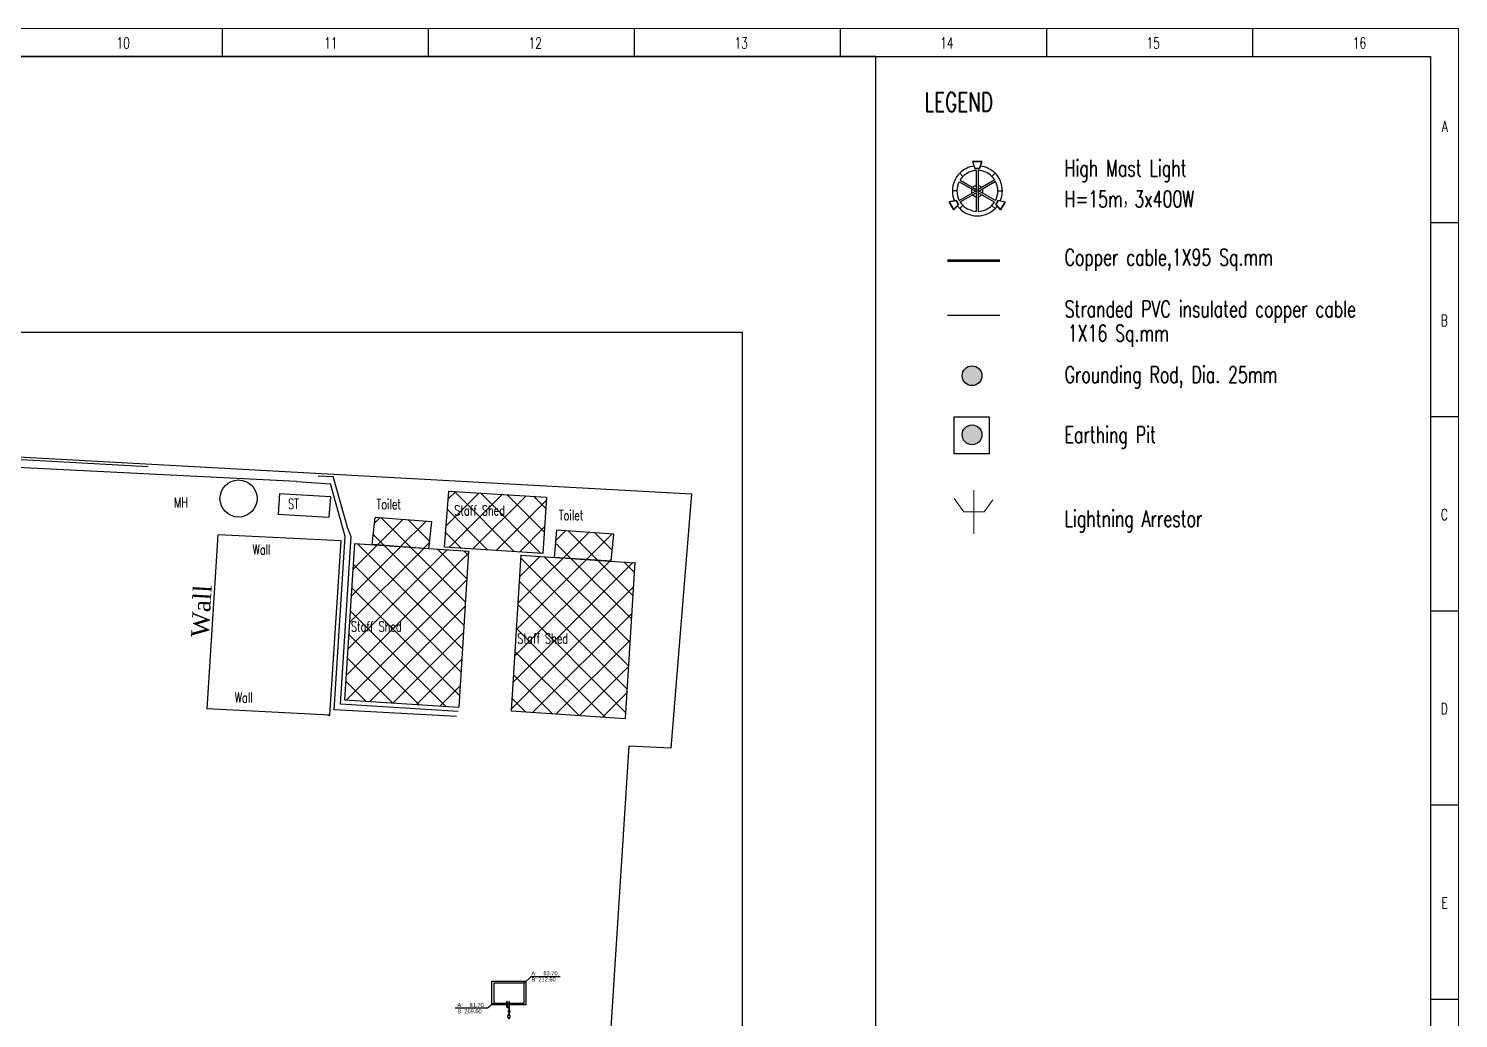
# Model space of a CAD drawing. Header units: inches. Extents: x 517790 to 538444, y 301815 to 302461.
# Drawn here: x 517963.9 to 518097.1, y 302369 to 302461.4 of the extents above; entities that cross this region are included whole.
import ezdxf
from ezdxf.enums import TextEntityAlignment as Align

# ---------------------------------------------------------------- set-up
doc = ezdxf.new("R2010")
doc.units = ezdxf.units.IN
doc.header["$MEASUREMENT"] = 0
doc.linetypes.add('DASHED2', pattern=[9.525, 6.35, -3.175])
for name, color, linetype in [('ELECTRICAL', 2, 'Continuous'), ('TEG BORDER', 7, 'Continuous'), ('图框层', 3, 'Continuous'), ('电气-接地设计-接地线', 3, '接地线'), ('电气设备层', 1, 'Continuous'), ('电缆敷设层', 1, 'Continuous'), ('硅胶总平面地图', 9, 'Continuous'), ('硅胶总平面底图 工艺装置区', 253, 'Continuous'), ('硅胶总平面底图0804', 253, 'Continuous')]:
    doc.layers.add(name, color=color, linetype=linetype)
doc.styles.add('EESLTYPE', font='TXT.shx')
doc.styles.add('HZTXT', font='simplexs.shx', dxfattribs={"width": 0.7, "bigfont": 'hztxt.shx'})
doc.styles.add('HZTXTS', font='SIMPLEXS.shx', dxfattribs={"width": 0.7, "height": 800, "bigfont": 'HZTXT.shx'})
doc.styles.get("Standard").update_dxf_attribs({"font": 'arial.ttf'})
doc.styles.add('TEG BORDER', font='txt_qlt.shx', dxfattribs={"width": 0.7, "bigfont": 'hztxt.shx'})
doc.styles.add('TR', font='times.ttf')
doc.linetypes.add('接地线', pattern='A,500,["/",EESLTYPE,S=200,R=0,X=0,Y=-100],-200,60,-200', length=960)
doc.linetypes.add('组180_接地线', pattern='A,500,["/",EESLTYPE,S=200,R=-180,X=0,Y=100],-200,60,-200', length=960)

# ---------------------------------------------------------------- blocks, each defined once
blk = doc.blocks.new('gaogandeng')
at = {"layer": '电气设备层', "color": 1, "linetype": 'Continuous', "lineweight": -3}
for p, q in [((2545775, 1346602), (2544815, 1346602)), ((2544815, 1346602), (2545775, 1346602)), ((2544815, 1346602), (2545055, 1345882)), ((2544815, 1346602), (2545055, 1345882)), ((2545775, 1346602), (2544815, 1346602)), ((2544815, 1346602), (2545775, 1346602)), ((2544815, 1346602), (2545055, 1345882)), ((2544815, 1346602), (2545055, 1345882)), ((2545535, 1345882), (2545775, 1346602)), ((2545775, 1346602), (2545535, 1345882)), ((2545535, 1345882), (2545775, 1346602)), ((2545775, 1346602), (2545535, 1345882)), ((2543786, 1345030), (2543447, 1345370)), ((2543786, 1345030), (2543447, 1345370)), ((2545055, 1345882), (2545535, 1345882)), ((2545535, 1345882), (2545055, 1345882)), ((2545055, 1345882), (2545535, 1345882)), ((2545535, 1345882), (2545055, 1345882)), ((2545200, 1345660), (2545200, 1343651)), ((2545392, 1345662), (2545392, 1343651)), ((2547011, 1345200), (2546841, 1345030)), ((2547011, 1345200), (2546841, 1345030)), ((2547180, 1345370), (2547011, 1345200)), ((2547180, 1345370), (2547011, 1345200)), ((2543385, 1344477), (2545104, 1343485)), ((2543480, 1344644), (2545200, 1343651)), ((2547138, 1344659), (2545392, 1343651)), ((2547234, 1344492), (2545488, 1343485)), ((2543082, 1342486), (2542338, 1342334)), ((2542338, 1342334), (2543082, 1342486)), ((2543082, 1342486), (2542338, 1342334)), ((2542338, 1342334), (2543082, 1342486)), ((2542338, 1342334), (2542818, 1341503)), ((2542818, 1341503), (2542338, 1342334)), ((2542338, 1342334), (2542818, 1341503)), ((2542818, 1341503), (2542338, 1342334)), ((2543154, 1343503), (2542674, 1343503)), ((2543154, 1343503), (2542674, 1343503)), ((2542818, 1341503), (2543322, 1342071)), ((2542818, 1341503), (2543322, 1342071)), ((2542818, 1341503), (2543322, 1342071)), ((2542818, 1341503), (2543322, 1342071)), ((2543322, 1342071), (2543082, 1342486)), ((2543082, 1342486), (2543322, 1342071)), ((2543322, 1342071), (2543082, 1342486)), ((2543082, 1342486), (2543322, 1342071)), ((2543400, 1342501), (2545104, 1343485)), ((2543497, 1342335), (2545200, 1343318)), ((2545200, 1343318), (2545200, 1341346)), ((2547121, 1342320), (2545392, 1343318)), ((2545392, 1343318), (2545392, 1341344)), ((2547219, 1342485), (2545488, 1343485)), ((2547498, 1342485), (2547258, 1342069)), ((2547258, 1342069), (2547498, 1342485)), ((2547258, 1342069), (2547498, 1342485)), ((2547258, 1342069), (2547762, 1341501)), ((2547762, 1341501), (2547258, 1342069)), ((2547762, 1341501), (2547258, 1342069)), ((2547474, 1343503), (2547954, 1343503)), ((2547474, 1343503), (2547954, 1343503)), ((2548242, 1342333), (2547498, 1342485)), ((2548242, 1342333), (2547498, 1342485)), ((2548242, 1342333), (2547498, 1342485)), ((2547762, 1341501), (2548242, 1342333)), ((2548242, 1342333), (2547762, 1341501)), ((2548242, 1342333), (2547762, 1341501)), ((2543447, 1341636), (2543617, 1341806)), ((2543447, 1341636), (2543617, 1341806)), ((2543617, 1341806), (2543786, 1341976)), ((2543617, 1341806), (2543786, 1341976)), ((2546841, 1341976), (2547180, 1341636)), ((2546841, 1341976), (2547180, 1341636))]:
    blk.add_line(p, q, dxfattribs=at)
blk.add_circle((2545296, 1343485), 120, dxfattribs=at)
blk.add_circle((2545296, 1343485), 120, dxfattribs=at)
for centre, radius, start, end in [((2545314, 1343503), 2640, 135, 156.83325), ((2545314, 1343503), 2640, 97.3591, 135), ((2545314, 1343503), 2160, 135, 148.11168), ((2545314, 1343503), 2160, 93.01359, 135), ((2545314, 1343503), 2160, 45, 87.91879), ((2545314, 1343503), 2640, 45, 83.41976), ((2545314, 1343503), 2160, 32.35436, 45), ((2545314, 1343503), 2640, 23.13276, 45), ((2545314, 1343503), 2640, 156.83325, 180), ((2545314, 1343503), 2160, 153.20665, 180), ((2545296, 1343485), 600, 159.2069, 200.7931), ((2545296, 1343485), 600, 159.2069, 200.7931), ((2545296, 1343485), 600, 99.2069, 140.7931), ((2545296, 1343485), 600, 99.2069, 140.7931), ((2545296, 1343485), 600, 39.2069, 80.7931), ((2545296, 1343485), 600, 39.2069, 80.7931), ((2545296, 1343485), 600, 339.2069, 20.7931), ((2545296, 1343485), 600, 0, 20.7931), ((2545314, 1343503), 2160, 0, 27.2597), ((2545314, 1343503), 2640, 0, 23.13276), ((2545314, 1343503), 2640, 180, 203.55745), ((2545314, 1343503), 2160, 180, 207.64564), ((2545314, 1343503), 2160, 212.7403, 225), ((2545296, 1343485), 600, 219.2069, 260.7931), ((2545296, 1343485), 600, 219.2069, 260.7931), ((2545296, 1343485), 600, 279.2069, 320.7931), ((2545296, 1343485), 600, 279.2069, 320.7931), ((2545296, 1343485), 600, 339.2069, 0), ((2545314, 1343503), 2160, 315, 326.79335), ((2545314, 1343503), 2160, 331.88832, 0), ((2545314, 1343503), 2640, 336.20068, 0), ((2545314, 1343503), 2640, 216.63513, 225), ((2545314, 1343503), 2640, 225, 263.28456), ((2545314, 1343503), 2160, 225, 266.98641), ((2545314, 1343503), 2640, 263.28456, 315), ((2545314, 1343503), 2160, 272.08121, 315), ((2545314, 1343503), 2640, 315, 322.56639)]:
    blk.add_arc(centre, radius, start, end, dxfattribs=at)
at = {"layer": '硅胶总平面地图', "color": 1, "linetype": 'Continuous', "lineweight": -3}
for p, q in [((2545775, 1346602), (2544815, 1346602)), ((2544815, 1346602), (2545775, 1346602)), ((2544815, 1346602), (2545055, 1345882)), ((2544815, 1346602), (2545055, 1345882)), ((2545775, 1346602), (2544815, 1346602)), ((2544815, 1346602), (2545775, 1346602)), ((2544815, 1346602), (2545055, 1345882)), ((2544815, 1346602), (2545055, 1345882)), ((2545535, 1345882), (2545775, 1346602)), ((2545775, 1346602), (2545535, 1345882)), ((2545535, 1345882), (2545775, 1346602)), ((2545775, 1346602), (2545535, 1345882)), ((2543786, 1345030), (2543447, 1345370)), ((2543786, 1345030), (2543447, 1345370)), ((2545055, 1345882), (2545535, 1345882)), ((2545535, 1345882), (2545055, 1345882)), ((2545055, 1345882), (2545535, 1345882)), ((2545535, 1345882), (2545055, 1345882)), ((2545200, 1345660), (2545200, 1343651)), ((2545392, 1345662), (2545392, 1343651)), ((2547011, 1345200), (2546841, 1345030)), ((2547011, 1345200), (2546841, 1345030)), ((2547180, 1345370), (2547011, 1345200)), ((2547180, 1345370), (2547011, 1345200)), ((2543385, 1344477), (2545104, 1343485)), ((2543480, 1344644), (2545200, 1343651)), ((2547138, 1344659), (2545392, 1343651)), ((2547234, 1344492), (2545488, 1343485)), ((2543082, 1342486), (2542338, 1342334)), ((2542338, 1342334), (2543082, 1342486)), ((2543082, 1342486), (2542338, 1342334)), ((2542338, 1342334), (2543082, 1342486)), ((2542338, 1342334), (2542818, 1341503)), ((2542818, 1341503), (2542338, 1342334)), ((2542338, 1342334), (2542818, 1341503)), ((2542818, 1341503), (2542338, 1342334)), ((2543154, 1343503), (2542674, 1343503)), ((2543154, 1343503), (2542674, 1343503)), ((2542818, 1341503), (2543322, 1342071)), ((2542818, 1341503), (2543322, 1342071)), ((2542818, 1341503), (2543322, 1342071)), ((2542818, 1341503), (2543322, 1342071)), ((2543322, 1342071), (2543082, 1342486)), ((2543082, 1342486), (2543322, 1342071)), ((2543322, 1342071), (2543082, 1342486)), ((2543082, 1342486), (2543322, 1342071)), ((2543400, 1342501), (2545104, 1343485)), ((2543497, 1342335), (2545200, 1343318)), ((2545200, 1343318), (2545200, 1341346)), ((2547121, 1342320), (2545392, 1343318)), ((2545392, 1343318), (2545392, 1341344)), ((2547219, 1342485), (2545488, 1343485)), ((2547498, 1342485), (2547258, 1342069)), ((2547258, 1342069), (2547498, 1342485)), ((2547258, 1342069), (2547762, 1341501)), ((2547762, 1341501), (2547258, 1342069)), ((2547474, 1343503), (2547954, 1343503)), ((2547474, 1343503), (2547954, 1343503)), ((2548242, 1342333), (2547498, 1342485)), ((2548242, 1342333), (2547498, 1342485)), ((2547762, 1341501), (2548242, 1342333)), ((2548242, 1342333), (2547762, 1341501)), ((2543447, 1341636), (2543617, 1341806)), ((2543447, 1341636), (2543617, 1341806)), ((2543617, 1341806), (2543786, 1341976)), ((2543617, 1341806), (2543786, 1341976)), ((2546841, 1341976), (2547180, 1341636)), ((2546841, 1341976), (2547180, 1341636))]:
    blk.add_line(p, q, dxfattribs=at)
blk.add_circle((2545296, 1343485), 120, dxfattribs=at)
blk.add_circle((2545296, 1343485), 120, dxfattribs=at)
for centre, radius, start, end in [((2545314, 1343503), 2640, 135, 156.83325), ((2545314, 1343503), 2640, 97.3591, 135), ((2545314, 1343503), 2160, 135, 148.11168), ((2545314, 1343503), 2160, 93.01359, 135), ((2545314, 1343503), 2160, 45, 87.91879), ((2545314, 1343503), 2640, 45, 83.41976), ((2545314, 1343503), 2160, 32.35436, 45), ((2545314, 1343503), 2640, 23.13276, 45), ((2545314, 1343503), 2640, 156.83325, 180), ((2545314, 1343503), 2160, 153.20665, 180), ((2545296, 1343485), 600, 159.2069, 200.7931), ((2545296, 1343485), 600, 159.2069, 200.7931), ((2545296, 1343485), 600, 99.2069, 140.7931), ((2545296, 1343485), 600, 99.2069, 140.7931), ((2545296, 1343485), 600, 39.2069, 80.7931), ((2545296, 1343485), 600, 39.2069, 80.7931), ((2545296, 1343485), 600, 339.2069, 20.7931), ((2545296, 1343485), 600, 0, 20.7931), ((2545314, 1343503), 2160, 0, 27.2597), ((2545314, 1343503), 2640, 0, 23.13276), ((2545314, 1343503), 2640, 180, 203.55745), ((2545314, 1343503), 2160, 180, 207.64564), ((2545314, 1343503), 2160, 212.7403, 225), ((2545296, 1343485), 600, 219.2069, 260.7931), ((2545296, 1343485), 600, 219.2069, 260.7931), ((2545296, 1343485), 600, 279.2069, 320.7931), ((2545296, 1343485), 600, 279.2069, 320.7931), ((2545296, 1343485), 600, 339.2069, 0), ((2545314, 1343503), 2160, 315, 326.79335), ((2545314, 1343503), 2160, 331.88832, 0), ((2545314, 1343503), 2640, 336.20068, 0), ((2545314, 1343503), 2640, 216.63513, 225), ((2545314, 1343503), 2640, 225, 263.28456), ((2545314, 1343503), 2160, 225, 266.98641), ((2545314, 1343503), 2640, 263.28456, 315), ((2545314, 1343503), 2160, 272.08121, 315), ((2545314, 1343503), 2640, 315, 322.56639)]:
    blk.add_arc(centre, radius, start, end, dxfattribs=at)
blk = doc.blocks.new('PTJD2')
at = {"linetype": 'Continuous'}
blk.add_hatch(color=0, dxfattribs=at).paths.add_polyline_path([(150, 0, 1), (-150, 0, 1)])
at = {"color": 0, "linetype": 'Continuous'}
blk.add_circle((0, 0), 150, dxfattribs=at)
blk = doc.blocks.new('240 BORDER A2')
for p, q in [((371.25, 420), (371.25, 415)), ((408.37, 420), (408.37, 415)), ((445.5, 420), (445.5, 415)), ((482.62, 420), (482.62, 415)), ((519.75, 420), (519.75, 415)), ((556.87, 420), (556.87, 415)), ((594, 385), (589, 385)), ((594, 350), (589, 350)), ((594, 315), (589, 315)), ((594, 280), (589, 280)), ((594, 245), (589, 245))]:
    blk.add_line(p, q)
at = {"linetype": 'Continuous'}
blk.add_line((489, 415), (5, 415), dxfattribs=at)
at = {"color": 5, "lineweight": 15}
blk.add_lwpolyline([(0, 420), (594, 420), (594, 0), (0, 0)], close=True, dxfattribs=at)
blk.add_lwpolyline([(5, 415), (589, 415), (589, 5), (5, 5)], close=True)
at = {"layer": 'TEG BORDER'}
blk.add_line((489, 116), (489, 415), dxfattribs=at)
at = {"char_height": 2, "width": 2, "style": 'TEG BORDER'}
for s, insert, attachment_point in [('\\pi2.2204e-016;10', (352.17, 418.41), 1), ('\\pi0.3;11', (389.3, 418.41), 1), ('\\pi2.2204e-016;12', (426.42, 418.41), 1), ('\\pi2.2204e-016;13', (463.55, 418.41), 1), ('\\pi-0.033333;14', (500.67, 418.41), 1), ('\\pi2.2204e-016;15', (537.8, 418.41), 1), ('\\pi0.033333;16', (574.92, 418.41), 1), ('A', (592.09, 403.39), 3), ('B', (592.09, 368.39), 3), ('C', (592.09, 333.39), 3), ('D', (592.09, 298.39), 3), ('E', (592.09, 263.39), 3)]:
    blk.add_mtext(s, dxfattribs=dict(at, insert=insert, attachment_point=attachment_point))

msp = doc.modelspace()

# ---------------------------------------------------------------- hatches: boundary and pattern name
at = {"layer": '硅胶总平面底图0804', "lineweight": -3}
h = msp.add_hatch(dxfattribs=at)
h.set_pattern_fill('ANSI37', color=9, scale=13.095734, style=0)
h.set_pattern_definition([(45, (239081.8118, -2177273.4457), (-1.1575103313, 1.1575103313), []), (135, (239081.8118, -2177273.4457), (-1.1575103313, -1.1575103313), [])])
h.paths.add_polyline_path([(518018.16, 302411.69), (518018.4, 302414.22), (518013.11, 302414.57), (518012.88, 302412.04)])
h.paths.add_polyline_path([(518011.78, 302412.4), (518012.13, 302417.67), (518003.04, 302418.23), (518002.62, 302412.98)])
h.paths.add_polyline_path([(518001.44, 302415.37), (517996.16, 302415.76), (517995.9, 302413.23), (517998.25, 302413.06), (518001.18, 302412.86)])
h.paths.add_polyline_path([(517998.25, 302413.06), (517994.23, 302413.32), (517993.32, 302398.76), (518003.95, 302398.06), (518004.85, 302412.62), (518001.18, 302412.86), (518001.18, 302412.84)])
h.paths.add_polyline_path([(518020.37, 302411.54), (518009.74, 302412.25), (518008.84, 302397.73), (518019.47, 302397.03)])
h.paths.add_polyline_path([(518003.12, 302415.4), (518012.04, 302414.84), (518012.17, 302416.93), (518003.25, 302417.48)], flags=9)
h.paths.add_polyline_path([(518002.91, 302418.15), (518003.14, 302418.18), (518003.12, 302418.3), (518002.9, 302418.27)], flags=9)
h.paths.add_polyline_path([(518011.99, 302417.6), (518012.22, 302417.63), (518012.2, 302417.74), (518011.98, 302417.71)], flags=9)
h.paths.add_polyline_path([(518002.49, 302412.91), (518002.71, 302412.94), (518002.7, 302413.05), (518002.47, 302413.02)], flags=25)
h.paths.add_polyline_path([(518002.62, 302414.36), (518002.85, 302414.39), (518002.83, 302414.51), (518002.61, 302414.48)], flags=9)
h.paths.add_polyline_path([(517996.03, 302415.69), (517996.49, 302415.75), (517996.47, 302415.86), (517996.01, 302415.8)], flags=9)
h.paths.add_polyline_path([(518001.31, 302415.3), (518001.77, 302415.36), (518001.75, 302415.47), (518001.29, 302415.41)], flags=9)
h.paths.add_polyline_path([(518001.05, 302412.77), (518001.51, 302412.83), (518001.5, 302412.94), (518001.04, 302412.88)], flags=24)
h.paths.add_polyline_path([(517993.4, 302404.31), (518004.56, 302403.78), (518004.68, 302406.38), (517993.52, 302406.92)], flags=25)
h.paths.add_polyline_path([(517994.09, 302413.25), (517994.33, 302413.28), (517994.32, 302413.39), (517994.08, 302413.36)], flags=9)
h.paths.add_polyline_path([(518002.45, 302412.67), (518002.69, 302412.7), (518002.67, 302412.82), (518002.44, 302412.79)], flags=24)
h.paths.add_polyline_path([(518003.82, 302397.98), (518004.06, 302398.01), (518004.04, 302398.13), (518003.81, 302398.09)], flags=9)
h.paths.add_polyline_path([(517993.19, 302398.68), (517993.43, 302398.72), (517993.42, 302398.83), (517993.18, 302398.8)], flags=9)
h.paths.add_polyline_path([(518008.92, 302403.19), (518020.08, 302402.66), (518020.21, 302405.27), (518009.05, 302405.8)], flags=25)
h.paths.add_polyline_path([(518008.71, 302397.65), (518008.94, 302397.69), (518008.93, 302397.8), (518008.69, 302397.77)], flags=9)

# ---------------------------------------------------------------- linework, layer by layer
msp.add_lwpolyline([(518050.13, 302425.16), (518053.39, 302425.16), (518053.39, 302421.71), (518050.13, 302421.71)], close=True)
at = {"color": 1, "lineweight": 18}
for points in [[(518051.98, 302414.25), (518051.98, 302414.25), (518051.98, 302416.28), (518051.98, 302418.31)], [(518050.15, 302417.53), (518051.03, 302416.28), (518052.93, 302416.28), (518053.73, 302417.42)]]:
    msp.add_lwpolyline(points, dxfattribs=at)
at = {"layer": '电气-接地设计-接地线', "linetype": '组180_接地线', "ltscale": 0.003, "const_width": 0.246}
msp.add_lwpolyline([(518049.51, 302439.7), (518054.42, 302439.7)], dxfattribs=at)
at = {"layer": '电气-接地设计-接地线', "color": 1, "linetype": '接地线', "ltscale": 0.001, "const_width": 0.123}
msp.add_lwpolyline([(518049.51, 302434.6), (518054.42, 302434.6)], dxfattribs=at)
at = {"layer": '电缆敷设层', "color": 7, "ltscale": 10}
msp.add_lwpolyline([(517807.04, 302433.04), (518030.36, 302433.04), (518030.36, 302278.42), (517807.04, 302278.42)], close=True, dxfattribs=at)
at = {"layer": '硅胶总平面底图 工艺装置区', "color": 253, "linetype": 'Continuous', "lineweight": -3}
for p, q in [((518010.05, 302372.35), (518010.71, 302372.95)), ((518010.71, 302372.95), (518013.42, 302372.95)), ((518007.05, 302372.52), (518010.22, 302372.52)), ((518007.05, 302370.3), (518007.05, 302372.52)), ((518010.05, 302372.35), (518007.22, 302372.35)), ((518007.22, 302372.35), (518007.22, 302370.47)), ((518010.05, 302370.47), (518010.05, 302372.35)), ((518010.22, 302372.52), (518010.22, 302370.3)), ((518006.63, 302370.01), (518003.62, 302370.01)), ((518007.22, 302370.47), (518006.63, 302370.01)), ((518010.22, 302370.3), (518007.05, 302370.3)), ((518007.22, 302370.47), (518010.05, 302370.47)), ((518008.46, 302370.63), (518008.43, 302370.63)), ((518008.43, 302370.63), (518008.43, 302370.47)), ((518008.43, 302370.3), (518008.43, 302370.12)), ((518008.43, 302370.12), (518008.46, 302370.12)), ((518008.46, 302370.12), (518008.43, 302370.12)), ((518008.45, 302370.47), (518008.45, 302370.63)), ((518008.45, 302370.3), (518008.45, 302370.47)), ((518008.45, 302370.12), (518008.45, 302370.3)), ((518008.45, 302370.12), (518008.45, 302370.12)), ((518008.45, 302370.12), (518008.45, 302370.12)), ((518008.46, 302370.63), (518008.46, 302370.47)), ((518008.46, 302370.3), (518008.46, 302370.12)), ((518008.48, 302370.07), (518008.48, 302370.1)), ((518008.48, 302370.1), (518008.48, 302370.07)), ((518008.48, 302370.1), (518008.6, 302370.1)), ((518008.48, 302370.09), (518008.48, 302370.09)), ((518008.48, 302370.09), (518008.48, 302370.09)), ((518008.6, 302370.09), (518008.48, 302370.09)), ((518008.48, 302370.07), (518008.6, 302370.07)), ((518008.6, 302370.1), (518008.6, 302370.07)), ((518008.6, 302370.1), (518008.6, 302370.07)), ((518008.62, 302370.1), (518008.6, 302370.1)), ((518008.6, 302370.09), (518008.64, 302370.09)), ((518008.6, 302370.09), (518008.6, 302370.09)), ((518008.62, 302370.07), (518008.6, 302370.07)), ((518008.65, 302370.63), (518008.62, 302370.63)), ((518008.62, 302370.63), (518008.62, 302370.47)), ((518008.62, 302370.3), (518008.62, 302370.12)), ((518008.62, 302370.12), (518008.65, 302370.12)), ((518008.62, 302370.12), (518008.62, 302370.1)), ((518008.65, 302370.12), (518008.62, 302370.12)), ((518008.62, 302370.07), (518008.62, 302370.05)), ((518008.62, 302370.05), (518008.65, 302370.05)), ((518008.65, 302370.05), (518008.62, 302370.05)), ((518008.62, 302370.05), (518008.62, 302369.71)), ((518008.64, 302370.47), (518008.64, 302370.63)), ((518008.64, 302370.3), (518008.64, 302370.47)), ((518008.64, 302370.12), (518008.64, 302370.3)), ((518008.64, 302370.12), (518008.64, 302370.12)), ((518008.64, 302370.12), (518008.64, 302370.12)), ((518008.64, 302370.05), (518008.64, 302370.12)), ((518008.64, 302370.05), (518008.64, 302370.05)), ((518008.64, 302369.71), (518008.64, 302370.05)), ((518008.65, 302370.63), (518008.65, 302370.47)), ((518008.65, 302370.3), (518008.65, 302370.12)), ((518008.65, 302370.12), (518008.65, 302370.05)), ((518008.65, 302370.05), (518008.65, 302369.71)), ((518008.73, 302369.33), (518008.54, 302369.33)), ((518008.54, 302369.14), (518008.54, 302369.33)), ((518008.54, 302369.14), (518008.73, 302369.14)), ((518008.62, 302369.78), (518008.56, 302369.78)), ((518008.56, 302369.78), (518008.56, 302369.64)), ((518008.62, 302369.64), (518008.56, 302369.64)), ((518008.58, 302369.44), (518008.64, 302369.44)), ((518008.58, 302369.44), (518008.58, 302369.43)), ((518008.64, 302369.43), (518008.58, 302369.43)), ((518008.58, 302369.41), (518008.58, 302369.43)), ((518008.58, 302369.43), (518008.64, 302369.43)), ((518008.64, 302369.41), (518008.58, 302369.41)), ((518008.58, 302369.06), (518008.64, 302369.06)), ((518008.58, 302369.06), (518008.58, 302369.05)), ((518008.58, 302369.05), (518008.64, 302369.05)), ((518008.6, 302369.71), (518008.67, 302369.71)), ((518008.67, 302369.71), (518008.6, 302369.71)), ((518008.62, 302369.71), (518008.62, 302369.48)), ((518008.65, 302369.48), (518008.62, 302369.48)), ((518008.62, 302369.48), (518008.64, 302369.48)), ((518008.62, 302369.48), (518008.62, 302369.44)), ((518008.62, 302369.33), (518008.62, 302369.41)), ((518008.62, 302369.14), (518008.62, 302369.06)), ((518008.64, 302369.48), (518008.64, 302369.71)), ((518008.64, 302369.71), (518008.64, 302369.71)), ((518008.64, 302369.43), (518008.64, 302369.48)), ((518008.64, 302369.48), (518008.65, 302369.48)), ((518008.64, 302369.44), (518008.69, 302369.44)), ((518008.69, 302369.43), (518008.64, 302369.43)), ((518008.64, 302369.43), (518008.69, 302369.43)), ((518008.69, 302369.41), (518008.64, 302369.41)), ((518008.64, 302369.06), (518008.69, 302369.06)), ((518008.64, 302369.05), (518008.69, 302369.05)), ((518008.71, 302369.78), (518008.65, 302369.78)), ((518008.65, 302369.71), (518008.65, 302369.48)), ((518008.71, 302369.64), (518008.65, 302369.64)), ((518008.65, 302369.48), (518008.65, 302369.44)), ((518008.65, 302369.33), (518008.65, 302369.41)), ((518008.65, 302369.14), (518008.65, 302369.06)), ((518008.69, 302369.44), (518008.69, 302369.43)), ((518008.69, 302369.41), (518008.69, 302369.43)), ((518008.69, 302369.06), (518008.69, 302369.05)), ((518008.71, 302369.78), (518008.71, 302369.64)), ((518008.73, 302369.33), (518008.73, 302369.14))]:
    msp.add_line(p, q, dxfattribs=at)
for centre, radius, start, end in [((518008.48, 302370.12), 0.0517, 180, 270), ((518008.48, 302370.12), 0.036, 180, 270), ((518008.48, 302370.12), 0.0202, 180, 270), ((518008.6, 302369.71), 0.00283, 90, 270), ((518008.67, 302369.71), 0.00283, 270, 90)]:
    msp.add_arc(centre, radius, start, end, dxfattribs=at)
at = {"layer": '硅胶总平面底图0804', "color": 9, "linetype": 'DASHED2', "lineweight": -3, "ltscale": 5}
msp.add_line((517988.83, 302419.12), (517944.16, 302421.34), dxfattribs=at)
at = {"layer": '硅胶总平面底图0804', "color": 9, "lineweight": -3}
for p, q in [((517994.23, 302413.32), (517993.32, 302398.76)), ((518004.85, 302412.62), (518003.95, 302398.06)), ((518009.74, 302412.29), (518008.84, 302397.73)), ((518009.74, 302412.25), (518020.37, 302411.54)), ((518020.37, 302411.59), (518019.47, 302397.03)), ((517993.32, 302398.76), (518003.95, 302398.06)), ((518008.84, 302397.73), (518019.47, 302397.03))]:
    msp.add_line(p, q, dxfattribs=at)
at = {"layer": '硅胶总平面底图0804', "color": 9, "lineweight": -3, "ltscale": 200}
msp.add_lwpolyline([(517943.08, 302422.51), (518025.64, 302417.98), (518023.72, 302394.26), (518019.8, 302394.44), (518016.78, 302346.85), (518013.08, 302280.55), (517953.2, 302284.58)], dxfattribs=at)
at = {"layer": '硅胶总平面底图0804', "color": 9, "linetype": 'DASHED2', "lineweight": -3, "ltscale": 5}
for points in [[(517943.2, 302421.05), (517943.3, 302422.26), (517992.26, 302419.57)], [(518003.9, 302397.67), (517992.94, 302398.36), (517993.92, 302413.96), (517993.63, 302414.73), (517992.26, 302419.57)], [(517988.83, 302419.12), (517992.01, 302418.89)], [(518003.75, 302397.19), (517992.35, 302397.83), (517993.37, 302414), (517993.22, 302414.54), (517992.01, 302418.89)]]:
    msp.add_lwpolyline(points, dxfattribs=at)
at = {"layer": '硅胶总平面底图0804', "color": 9, "lineweight": -3}
for points in [[(517987.25, 302418), (517987.11, 302416.08)], [(517987.23, 302418), (517992, 302417.71)], [(518002.62, 302412.98), (518003.04, 302418.23), (518012.13, 302417.67), (518011.78, 302412.4), (518002.62, 302412.98)], [(517992, 302417.71), (517991.86, 302415.79)], [(517987.09, 302416.08), (517991.86, 302415.79)], [(517995.9, 302413.23), (517996.16, 302415.76)], [(518001.44, 302415.37), (517996.16, 302415.76)], [(518001.18, 302412.84), (518001.44, 302415.37)], [(517980.5, 302397.91), (517981.54, 302414.15)], [(517991.95, 302397.33), (517992.98, 302413.57), (517981.54, 302414.15)], [(518012.88, 302412.04), (518013.11, 302414.57)], [(518018.4, 302414.22), (518013.11, 302414.57)], [(518018.16, 302411.69), (518018.4, 302414.22)], [(517994.23, 302413.32), (518004.85, 302412.62)], [(518001.18, 302412.84), (517995.9, 302413.23)], [(518018.16, 302411.69), (518012.88, 302412.04)], [(517991.74, 302397.34), (517991.95, 302397.33), (517980.5, 302397.91)]]:
    msp.add_lwpolyline(points, dxfattribs=at)
msp.add_circle((517983.43, 302417.53), 1.73, dxfattribs=at)

# ---------------------------------------------------------------- block references
at = {"xscale": 0.5172815472000001, "yscale": 0.5172815472000001, "zscale": 0.5172815472000001}
msp.add_blockref('240 BORDER A2', (517789.87, 302244.09), dxfattribs=at)
at = {"layer": '电气-接地设计-接地线', "color": 1, "xscale": 0.006137996390142958, "yscale": 0.006137996390142958, "zscale": 0.002045998796714318}
for p in [(518051.8, 302428.98), (518051.8, 302423.47)]:
    msp.add_blockref('PTJD2', p, dxfattribs=at)
at = {"layer": '电气设备层', "xscale": 0.000883871480180586, "yscale": 0.000883871480180586, "zscale": 0.000883871480180586}
msp.add_blockref('gaogandeng', (515802.57, 301258.73), dxfattribs=at)

# ---------------------------------------------------------------- texts
at = {"layer": 'ELECTRICAL', "color": 0, "style": 'HZTXT', "width": 0.7}
msp.add_text('LEGEND', height=1.79, dxfattribs=at).set_placement((518047.36, 302454.5), align=Align.MIDDLE_LEFT)
at = {"layer": '图框层', "color": 7, "linetype": 'Continuous', "style": 'HZTXTS', "width": 0.7}
for s, height, p in [('High Mast Light', 1.5345, (518060.43, 302447.57)), ('H=15m，3x400W', 1.5345, (518060.43, 302444.69)), ('Copper cable,1X95 Sq.mm', 1.5345, (518060.43, 302439.26)), ('Stranded PVC insulated copper cable', 1.5345, (518060.43, 302434.43)), ('1X16 Sq.mm', 1.534, (518060.73, 302432.18)), ('Grounding Rod, Dia. 25mm', 1.5345, (518060.43, 302428.32)), ('Earthing Pit', 1.5345, (518060.43, 302422.71)), ('Lightning Arrestor', 1.5345, (518060.43, 302414.89))]:
    msp.add_text(s, height=height, dxfattribs=at).set_placement(p)
at = {"layer": '硅胶总平面底图 工艺装置区', "color": 253, "linetype": 'Continuous', "lineweight": -3, "attachment_point": 1}
for s, width, heights, insert, char_height in [('\\pi-1.1328,l1.5104,t1.5104;A:^I83.70', 3330.5116, [0], (518010.34, 302373.45), 0.3776), ('B: 212.60', 3341.8407, [711.48], (518010.73, 302372.87), 0.378), ('\\pi-1.1328,l1.5104,t1.5104;A:^I81.70', 3330.5116, [0], (518003.45, 302370.48), 0.3776), ('B: 209.60', 3341.8407, [711.48], (518003.83, 302369.9), 0.378)]:
    msp.add_mtext_dynamic_manual_height_columns(s, width=width, gutter_width=1, heights=heights, dxfattribs=dict(at, insert=insert, char_height=char_height))
at = {"layer": '硅胶总平面底图0804', "color": 253, "linetype": 'Continuous', "lineweight": 20, "style": 'HZTXTS', "width": 0.7}
for s, p in [('MH', (517977.42, 302417.16)), ('ST', (517988.05, 302417.03)), ('Toilet', (517996.28, 302417)), ('Staff Shed', (518003.53, 302416.42)), ('Toilet', (518013.28, 302415.97)), ('Wall', (517984.74, 302412.77)), ('Staff Shed', (517993.9, 302405.59)), ('Staff Shed', (518009.42, 302404.47)), ('Wall', (517983.08, 302398.97))]:
    msp.add_text(s, height=0.944, dxfattribs=at).set_placement(p, align=Align.MIDDLE_LEFT)
at = {"layer": '硅胶总平面底图0804', "color": 9, "lineweight": -3, "style": 'TR'}
msp.add_text('Wall', height=1.663, rotation=86.7931, dxfattribs=at).set_placement((517979.83, 302404.59), align=Align.MIDDLE_LEFT)

doc.saveas('drawing.dxf')
